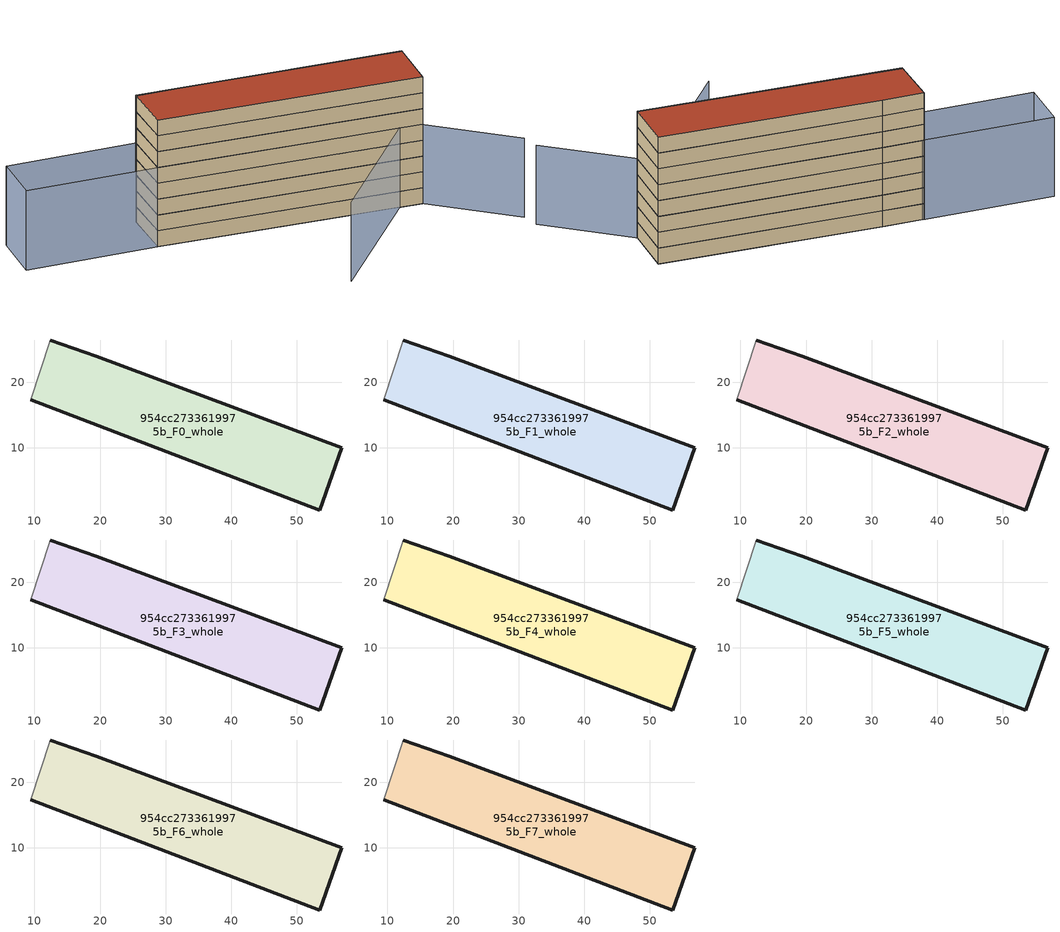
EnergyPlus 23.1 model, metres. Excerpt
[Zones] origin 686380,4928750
954cc2733619975b_F0_whole
 floor ground (EU_floor_Construction): 53.46,0.54 56.86,10.04 19.43,24.01 12.4,26.46 9.43,17.33 z0
 wall outside (EU_wall_Construction): 12.4,26.46 19.43,24.01 56.86,10.04 53.46,0.54 9.43,17.33 z0:3
 wall adiabatic (EU_wall_Construction): 9.43,17.33 12.4,26.46 z0:3
954cc2733619975b_F1_whole
 floor to 954cc2733619975b_F0_whole (EU_floor_Construction): 53.46,0.54 56.86,10.04 19.42,24.01 12.4,26.46 9.42,17.33 z3
 wall outside (EU_wall_Construction): 12.4,26.46 19.43,24.01 56.86,10.04 53.46,0.54 9.43,17.33 z3:6
 wall adiabatic (EU_wall_Construction): 9.43,17.33 12.4,26.46 z3:6
954cc2733619975b_F2_whole
 floor to 954cc2733619975b_F1_whole (EU_floor_Construction): 53.46,0.54 56.86,10.04 19.42,24.01 12.4,26.46 9.42,17.33 z6
 wall outside (EU_wall_Construction): 12.4,26.46 19.43,24.01 56.86,10.04 53.46,0.54 9.43,17.33 z6:9
 wall adiabatic (EU_wall_Construction): 9.43,17.33 12.4,26.46 z6:9
954cc2733619975b_F3_whole
 floor to 954cc2733619975b_F2_whole (EU_floor_Construction): 53.46,0.54 56.86,10.04 19.42,24.01 12.4,26.46 9.42,17.33 z9
 wall outside (EU_wall_Construction): 12.4,26.46 19.43,24.01 56.86,10.04 53.46,0.54 9.43,17.33 z9:12
 wall adiabatic (EU_wall_Construction): 9.43,17.33 12.4,26.46 z9:12
954cc2733619975b_F4_whole
 floor to 954cc2733619975b_F3_whole (EU_floor_Construction): 53.46,0.54 56.86,10.04 19.42,24.01 12.4,26.46 9.42,17.33 z12
 wall outside (EU_wall_Construction): 12.4,26.46 19.43,24.01 56.86,10.04 53.46,0.54 9.43,17.33 z12:15
 wall adiabatic (EU_wall_Construction): 9.43,17.33 12.4,26.46 z12:15
954cc2733619975b_F5_whole
 floor to 954cc2733619975b_F4_whole (EU_floor_Construction): 53.46,0.54 56.86,10.04 19.42,24.01 12.4,26.46 9.42,17.33 z15
 wall outside (EU_wall_Construction): 12.4,26.46 19.43,24.01 56.86,10.04 53.46,0.54 9.43,17.33 z15:18
 wall adiabatic (EU_wall_Construction): 9.43,17.33 12.4,26.46 z15:18
954cc2733619975b_F6_whole
 floor to 954cc2733619975b_F5_whole (EU_floor_Construction): 53.46,0.54 56.86,10.04 19.42,24.01 12.4,26.46 9.42,17.33 z18
 wall outside (EU_wall_Construction): 12.4,26.46 19.43,24.01 56.86,10.04 53.46,0.54 9.43,17.33 z18:21
 wall adiabatic (EU_wall_Construction): 9.43,17.33 12.4,26.46 z18:21
954cc2733619975b_F7_whole
 floor to 954cc2733619975b_F6_whole (EU_floor_Construction): 53.46,0.54 56.86,10.04 19.42,24.01 12.4,26.46 9.42,17.33 z21
 wall outside (EU_wall_Construction): 12.4,26.46 19.43,24.01 56.86,10.04 53.46,0.54 9.43,17.33 z21:24
 wall adiabatic (EU_wall_Construction): 9.43,17.33 12.4,26.46 z21:24
 roof outside (EU_roof_Construction): 56.86,10.04 53.46,0.54 9.43,17.33 12.4,26.46 19.43,24.01 z24
shading: 26.28,-13.14 50.67,2.69 / 63.28,-14.14 50.74,4.62 / -9.65,34.12 12.58,26.39 / 12.58,26.39 9.43,17.33 / 9.43,17.33 -12.8,25.06 / -12.8,25.06 -9.65,34.12 z0:15
[Building]
EU S2 Campaign: North Axis=0; Terrain=City; Solar Distribution=FullExterior
[Site:Location]
Bologna: Latitude=44.5; Longitude=11.25; Time Zone=1; Elevation=37
[SizingPeriod:WeatherFileDays]
AnnualSizingPeriod: Begin Month=1; Begin Day of Month=1; End Month=12; End Day of Month=31; Day of Week for Start Day=Monday; Use Weather File Daylight Saving Period=No; Use Weather File Rain and Snow Indicators=No
[MATERIAL]
EU_InternalMass_Material: Roughness=MediumRough; Thickness=0.1; Conductivity=1; Density=1800; Specific Heat=900; Thermal Absorptance=0.9; Solar Absorptance=0.7; Visible Absorptance=0.7
[MATERIAL:NOMASS] Roughness=MediumRough; Thermal Absorptance=0.9; Solar Absorptance=0.7; Visible Absorptance=0.7
Name | Thermal Resistance
EU_wall_NoMass | 0.905828
EU_roof_NoMass | 0.37593
EU_floor_NoMass | 0.67114
[CONSTRUCTION]
EU_wall_Construction: EU_wall_NoMass
EU_roof_Construction: EU_roof_NoMass
EU_floor_Construction: EU_floor_NoMass
EU_InternalMass_Construction: EU_InternalMass_Material
[ZONE] Type=1; Multiplier=1; Ceiling Height=autocalculate; Volume=1405.04; Floor Area=autocalculate; Part of Total Floor Area=Yes
954cc2733619975b_F0_whole; 954cc2733619975b_F1_whole; 954cc2733619975b_F2_whole; 954cc2733619975b_F3_whole; 954cc2733619975b_F4_whole; 954cc2733619975b_F5_whole; 954cc2733619975b_F6_whole; 954cc2733619975b_F7_whole
[INTERNALMASS] Construction=EU_InternalMass_Construction; Surface Area=468.348
Name | Zone or ZoneList
954cc2733619975b_F0_whole_EU_InternalMass | 954cc2733619975b_F0_whole
954cc2733619975b_F1_whole_EU_InternalMass | 954cc2733619975b_F1_whole
954cc2733619975b_F2_whole_EU_InternalMass | 954cc2733619975b_F2_whole
954cc2733619975b_F3_whole_EU_InternalMass | 954cc2733619975b_F3_whole
954cc2733619975b_F4_whole_EU_InternalMass | 954cc2733619975b_F4_whole
954cc2733619975b_F5_whole_EU_InternalMass | 954cc2733619975b_F5_whole
954cc2733619975b_F6_whole_EU_InternalMass | 954cc2733619975b_F6_whole
954cc2733619975b_F7_whole_EU_InternalMass | 954cc2733619975b_F7_whole
[OTHEREQUIPMENT] Fuel Type=Electricity; Design Level Calculation Method=Watts/Area; Power per Zone Floor Area=1; Fraction Latent=0; Fraction Radiant=0; Fraction Lost=0; Carbon Dioxide Generation Rate=0; EndUse Subcategory=EU_Step8_InternalGains
Name | Zone or ZoneList or Space or SpaceList | Schedule
EU_Step8_InternalGain_954cc2733619975b_F0_whole_f000 | 954cc2733619975b_F0_whole | EU_Step8_GainSchedule_954cc2733619975b_F0_whole_f000
EU_Step8_InternalGain_954cc2733619975b_F1_whole_f000 | 954cc2733619975b_F1_whole | EU_Step8_GainSchedule_954cc2733619975b_F1_whole_f000
EU_Step8_InternalGain_954cc2733619975b_F2_whole_f000 | 954cc2733619975b_F2_whole | EU_Step8_GainSchedule_954cc2733619975b_F2_whole_f000
EU_Step8_InternalGain_954cc2733619975b_F3_whole_f000 | 954cc2733619975b_F3_whole | EU_Step8_GainSchedule_954cc2733619975b_F3_whole_f000
EU_Step8_InternalGain_954cc2733619975b_F4_whole_f000 | 954cc2733619975b_F4_whole | EU_Step8_GainSchedule_954cc2733619975b_F4_whole_f000
EU_Step8_InternalGain_954cc2733619975b_F5_whole_f000 | 954cc2733619975b_F5_whole | EU_Step8_GainSchedule_954cc2733619975b_F5_whole_f000
EU_Step8_InternalGain_954cc2733619975b_F6_whole_f000 | 954cc2733619975b_F6_whole | EU_Step8_GainSchedule_954cc2733619975b_F6_whole_f000
EU_Step8_InternalGain_954cc2733619975b_F7_whole_f000 | 954cc2733619975b_F7_whole | EU_Step8_GainSchedule_954cc2733619975b_F7_whole_f000
[ZONEVENTILATION:DESIGNFLOWRATE] Schedule=EU_AlwaysOn; Design Flow Rate Calculation Method=AirChanges/Hour; Air Changes per Hour=0.73129; Ventilation Type=Natural; Fan Pressure Rise=0; Fan Total Efficiency=1; Constant Term Coefficient=1; Temperature Term Coefficient=0; Velocity Term Coefficient=0; Velocity Squared Term Coefficient=0; Minimum Indoor Temperature=-100; Maximum Indoor Temperature=100; Delta Temperature=-100; Minimum Outdoor Temperature=-100; Maximum Outdoor Temperature=100; Maximum Wind Speed=40
Name | Zone or ZoneList or Space or SpaceList
EU_ConstantAir_954cc2733619975b_F0_whole | 954cc2733619975b_F0_whole
EU_ConstantAir_954cc2733619975b_F1_whole | 954cc2733619975b_F1_whole
EU_ConstantAir_954cc2733619975b_F2_whole | 954cc2733619975b_F2_whole
EU_ConstantAir_954cc2733619975b_F3_whole | 954cc2733619975b_F3_whole
EU_ConstantAir_954cc2733619975b_F4_whole | 954cc2733619975b_F4_whole
EU_ConstantAir_954cc2733619975b_F5_whole | 954cc2733619975b_F5_whole
EU_ConstantAir_954cc2733619975b_F6_whole | 954cc2733619975b_F6_whole
EU_ConstantAir_954cc2733619975b_F7_whole | 954cc2733619975b_F7_whole
[HVACTEMPLATE:THERMOSTAT] Constant Heating Setpoint=20; Constant Cooling Setpoint=50
EU_HeatOnly_954cc2733619975b_F0_whole; EU_HeatOnly_954cc2733619975b_F1_whole; EU_HeatOnly_954cc2733619975b_F2_whole; EU_HeatOnly_954cc2733619975b_F3_whole; EU_HeatOnly_954cc2733619975b_F4_whole; EU_HeatOnly_954cc2733619975b_F5_whole; EU_HeatOnly_954cc2733619975b_F6_whole; EU_HeatOnly_954cc2733619975b_F7_whole
[HVACTEMPLATE:ZONE:IDEALLOADSAIRSYSTEM] System Availability Schedule=EU_AlwaysOn; Maximum Heating Supply Air Temperature=50; Minimum Cooling Supply Air Temperature=13; Maximum Heating Supply Air Humidity Ratio=0.0156; Minimum Cooling Supply Air Humidity Ratio=0.0077; Heating Limit=NoLimit; Cooling Limit=NoLimit; Heating Availability Schedule=EU_AlwaysOn; Cooling Availability Schedule=EU_CoolingOff; Dehumidification Control Type=ConstantSensibleHeatRatio; Cooling Sensible Heat Ratio=0.7; Dehumidification Setpoint=60; Humidification Control Type=None; Humidification Setpoint=30; Outdoor Air Method=None; Outdoor Air Flow Rate per Person=0.00944; Outdoor Air Flow Rate per Zone Floor Area=0; Outdoor Air Flow Rate per Zone=0; Demand Controlled Ventilation Type=None; Outdoor Air Economizer Type=NoEconomizer; Heat Recovery Type=None; Sensible Heat Recovery Effectiveness=0.7; Latent Heat Recovery Effectiveness=0.65
Name | Template Thermostat
954cc2733619975b_F0_whole | EU_HeatOnly_954cc2733619975b_F0_whole
954cc2733619975b_F1_whole | EU_HeatOnly_954cc2733619975b_F1_whole
954cc2733619975b_F2_whole | EU_HeatOnly_954cc2733619975b_F2_whole
954cc2733619975b_F3_whole | EU_HeatOnly_954cc2733619975b_F3_whole
954cc2733619975b_F4_whole | EU_HeatOnly_954cc2733619975b_F4_whole
954cc2733619975b_F5_whole | EU_HeatOnly_954cc2733619975b_F5_whole
954cc2733619975b_F6_whole | EU_HeatOnly_954cc2733619975b_F6_whole
954cc2733619975b_F7_whole | EU_HeatOnly_954cc2733619975b_F7_whole
[SIZING:ZONE] Zone Cooling Design Supply Air Temperature Input Method=SupplyAirTemperature; Zone Cooling Design Supply Air Temperature=13; Zone Heating Design Supply Air Temperature Input Method=SupplyAirTemperature; Zone Heating Design Supply Air Temperature=50; Zone Cooling Design Supply Air Humidity Ratio=0.008; Zone Heating Design Supply Air Humidity Ratio=0.008; Cooling Design Air Flow Method=DesignDay; Cooling Design Air Flow Rate=0; Cooling Minimum Air Flow per Zone Floor Area=0.000762; Cooling Minimum Air Flow=0; Cooling Minimum Air Flow Fraction=0.2; Heating Design Air Flow Method=DesignDay; Heating Design Air Flow Rate=0; Heating Maximum Air Flow per Zone Floor Area=0.002032; Heating Maximum Air Flow=0.141576; Heating Maximum Air Flow Fraction=0.3; Account for Dedicated Outdoor Air System=No; Dedicated Outdoor Air System Control Strategy=NeutralSupplyAir; Dedicated Outdoor Air Low Setpoint Temperature for Design=autosize; Dedicated Outdoor Air High Setpoint Temperature for Design=autosize; Zone Load Sizing Method=Sensible Load Only No Latent Load; Zone Latent Cooling Design Supply Air Humidity Ratio Input Method=HumidityRatioDifference; Zone Cooling Design Supply Air Humidity Ratio Difference=0.005; Zone Latent Heating Design Supply Air Humidity Ratio Input Method=HumidityRatioDifference; Zone Humidification Design Supply Air Humidity Ratio Difference=0.005
954cc2733619975b_F0_whole; 954cc2733619975b_F1_whole; 954cc2733619975b_F2_whole; 954cc2733619975b_F3_whole; 954cc2733619975b_F4_whole; 954cc2733619975b_F5_whole; 954cc2733619975b_F6_whole; 954cc2733619975b_F7_whole
[SCHEDULE:CONSTANT]
Name | Hourly Value
EU_AlwaysOn | 1
EU_CoolingOff | 0
[SCHEDULE:FILE] Column Number=1; Rows to Skip at Top=0; Number of Hours of Data=8760; Column Separator=Comma; Interpolate to Timestep=No; Minutes per Item=60; Adjust Schedule for Daylight Savings=Yes
Name | File
EU_Step8_GainSchedule_954cc2733619975b_F0_whole_f000 | ../../schedules/954cc2733619975b/954cc2733619975b_F0_whole_f000_gain.csv
EU_Step8_GainSchedule_954cc2733619975b_F1_whole_f000 | ../../schedules/954cc2733619975b/954cc2733619975b_F1_whole_f000_gain.csv
EU_Step8_GainSchedule_954cc2733619975b_F2_whole_f000 | ../../schedules/954cc2733619975b/954cc2733619975b_F2_whole_f000_gain.csv
EU_Step8_GainSchedule_954cc2733619975b_F3_whole_f000 | ../../schedules/954cc2733619975b/954cc2733619975b_F3_whole_f000_gain.csv
EU_Step8_GainSchedule_954cc2733619975b_F4_whole_f000 | ../../schedules/954cc2733619975b/954cc2733619975b_F4_whole_f000_gain.csv
EU_Step8_GainSchedule_954cc2733619975b_F5_whole_f000 | ../../schedules/954cc2733619975b/954cc2733619975b_F5_whole_f000_gain.csv
EU_Step8_GainSchedule_954cc2733619975b_F6_whole_f000 | ../../schedules/954cc2733619975b/954cc2733619975b_F6_whole_f000_gain.csv
EU_Step8_GainSchedule_954cc2733619975b_F7_whole_f000 | ../../schedules/954cc2733619975b/954cc2733619975b_F7_whole_f000_gain.csv
